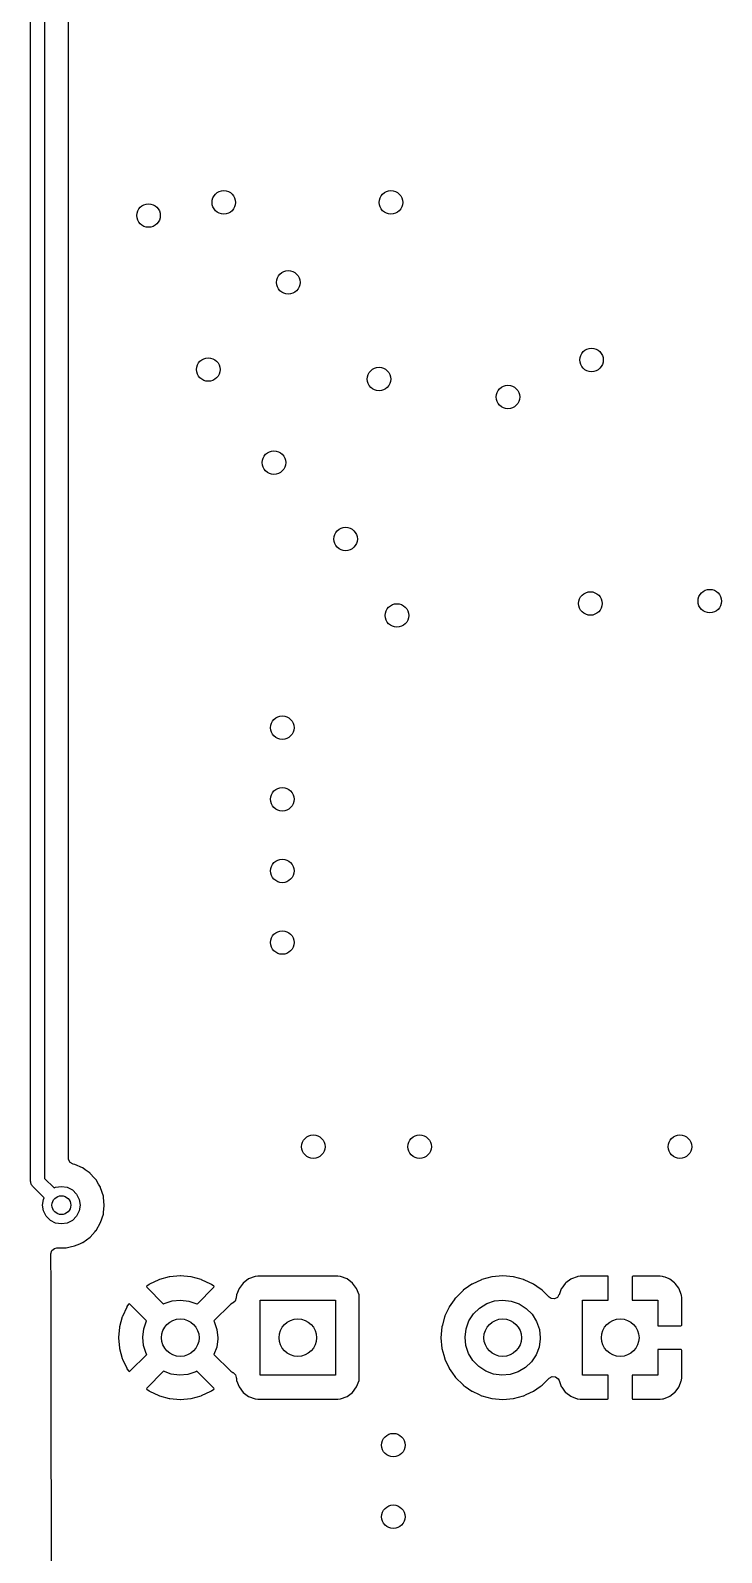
# Model space of a CAD drawing. Extents: x 108 to 192, y -154 to -46.
# Drawn here: x 108.11 to 122.81, y -124.97 to -92.58 of the extents above; entities that cross this region are included whole.
import ezdxf

# ---------------------------------------------------------------- set-up
doc = ezdxf.new("R2010")
doc.units = 0
doc.layers.add('BLACK', color=7, linetype='CONTINUOUS')

msp = doc.modelspace()

# ---------------------------------------------------------------- linework, layer by layer
at = {"layer": 'BLACK', "linetype": 'CONTINUOUS'}
for p, q in [((108.105, -117.069), (108.105, -77.9272)), ((108.405, -77.9893), (108.405, -117.006)), ((108.913, -116.578), (108.913, -78.2522)), ((108.916, -116.605), (108.913, -116.578)), ((108.951, -116.667), (108.916, -116.605)), ((109.013, -116.701), (108.951, -116.667)), ((109.045, -116.708), (109.013, -116.701)), ((109.051, -116.71), (109.045, -116.708)), ((109.214, -116.783), (109.051, -116.71)), ((109.051, -116.71), (109.051, -116.71)), ((109.22, -116.785), (109.214, -116.783)), ((109.214, -116.783), (109.214, -116.783)), ((109.225, -116.789), (109.22, -116.785)), ((109.272, -116.823), (109.225, -116.789)), ((109.225, -116.789), (109.225, -116.789)), ((109.374, -116.898), (109.272, -116.823)), ((109.378, -116.903), (109.374, -116.898)), ((109.462, -116.996), (109.378, -116.903)), ((109.378, -116.903), (109.378, -116.903)), ((108.11, -117.088), (108.105, -117.069)), ((108.11, -117.107), (108.11, -117.088)), ((108.12, -117.125), (108.11, -117.107)), ((108.125, -117.144), (108.12, -117.125)), ((108.139, -117.158), (108.125, -117.144)), ((108.149, -117.175), (108.139, -117.158)), ((108.397, -117.423), (108.149, -117.175)), ((108.405, -117.006), (108.61, -117.211)), ((108.61, -117.211), (108.639, -117.196)), ((108.639, -117.196), (108.763, -117.177)), ((108.763, -117.177), (108.886, -117.196)), ((108.886, -117.196), (108.998, -117.253)), ((109.502, -117.04), (109.462, -116.996)), ((109.553, -117.128), (109.502, -117.04)), ((109.593, -117.197), (109.553, -117.128)), ((109.597, -117.205), (109.593, -117.197)), ((109.656, -117.387), (109.597, -117.205)), ((108.363, -117.577), (108.382, -117.453)), ((108.382, -117.453), (108.397, -117.423)), ((108.998, -117.253), (109.086, -117.341)), ((109.086, -117.341), (109.143, -117.453)), ((109.143, -117.453), (109.163, -117.577)), ((109.657, -117.393), (109.656, -117.387)), ((109.659, -117.416), (109.657, -117.393)), ((109.657, -117.393), (109.657, -117.393)), ((109.676, -117.577), (109.659, -117.416)), ((108.382, -117.7), (108.363, -117.577)), ((108.439, -117.812), (108.382, -117.7)), ((108.528, -117.9), (108.439, -117.812)), ((109.086, -117.812), (108.998, -117.9)), ((109.143, -117.7), (109.086, -117.812)), ((109.163, -117.577), (109.143, -117.7)), ((109.597, -117.948), (109.656, -117.767)), ((109.656, -117.767), (109.66, -117.73)), ((109.66, -117.73), (109.676, -117.583)), ((109.676, -117.583), (109.676, -117.577)), ((108.639, -117.957), (108.528, -117.9)), ((108.763, -117.977), (108.639, -117.957)), ((108.886, -117.957), (108.763, -117.977)), ((108.998, -117.9), (108.886, -117.957)), ((109.374, -118.255), (109.483, -118.135)), ((109.483, -118.135), (109.497, -118.118)), ((109.497, -118.118), (109.502, -118.114)), ((109.497, -118.118), (109.497, -118.118)), ((109.502, -118.114), (109.597, -117.948)), ((108.562, -118.543), (108.616, -118.497)), ((108.616, -118.497), (108.668, -118.485)), ((108.668, -118.485), (108.858, -118.485)), ((108.858, -118.485), (108.865, -118.484)), ((108.865, -118.484), (108.952, -118.465)), ((108.865, -118.484), (108.865, -118.484)), ((108.952, -118.465), (109.045, -118.445)), ((109.045, -118.445), (109.156, -118.396)), ((109.156, -118.396), (109.214, -118.37)), ((109.214, -118.37), (109.22, -118.368)), ((109.214, -118.37), (109.214, -118.37)), ((109.22, -118.368), (109.374, -118.255)), ((108.542, -118.611), (108.562, -118.543)), ((108.543, -119.309), (108.542, -118.611)), ((110.838, -119.165), (110.64, -119.257)), ((110.848, -119.161), (110.838, -119.165)), ((111.059, -119.104), (110.848, -119.161)), ((111.069, -119.102), (111.059, -119.104)), ((111.287, -119.083), (111.069, -119.102)), ((111.297, -119.083), (111.287, -119.083)), ((111.515, -119.102), (111.297, -119.083)), ((111.525, -119.104), (111.515, -119.102)), ((111.736, -119.161), (111.525, -119.104)), ((111.746, -119.165), (111.736, -119.161)), ((111.944, -119.257), (111.746, -119.165)), ((112.745, -119.145), (112.629, -119.233)), ((112.882, -119.094), (112.745, -119.145)), ((112.944, -119.087), (112.882, -119.094)), ((114.64, -119.087), (112.944, -119.087)), ((114.702, -119.094), (114.64, -119.087)), ((114.839, -119.145), (114.702, -119.094)), ((114.955, -119.233), (114.839, -119.145)), ((117.696, -119.164), (117.498, -119.256)), ((117.701, -119.162), (117.696, -119.164)), ((117.696, -119.164), (117.696, -119.164)), ((117.706, -119.16), (117.701, -119.162)), ((117.917, -119.104), (117.706, -119.16)), ((117.706, -119.16), (117.706, -119.16)), ((117.922, -119.102), (117.917, -119.104)), ((117.917, -119.104), (117.917, -119.104)), ((118.15, -119.083), (117.922, -119.102)), ((118.378, -119.102), (118.15, -119.083)), ((118.383, -119.104), (118.378, -119.102)), ((118.594, -119.16), (118.383, -119.104)), ((118.383, -119.104), (118.383, -119.104)), ((118.599, -119.162), (118.594, -119.16)), ((118.594, -119.16), (118.594, -119.16)), ((118.604, -119.164), (118.599, -119.162)), ((118.802, -119.256), (118.604, -119.164)), ((118.604, -119.164), (118.604, -119.164)), ((119.596, -119.151), (119.494, -119.228)), ((119.612, -119.143), (119.596, -119.151)), ((119.732, -119.098), (119.612, -119.143)), ((119.748, -119.094), (119.732, -119.098)), ((119.799, -119.088), (119.748, -119.094)), ((119.805, -119.088), (119.799, -119.088)), ((120.382, -119.088), (119.805, -119.088)), ((120.39, -119.09), (120.382, -119.088)), ((120.392, -119.091), (120.39, -119.09)), ((120.396, -119.106), (120.392, -119.091)), ((120.396, -119.596), (120.396, -119.106)), ((120.906, -119.094), (120.904, -119.102)), ((120.904, -119.102), (120.904, -119.596)), ((120.907, -119.092), (120.906, -119.094)), ((120.922, -119.088), (120.907, -119.092)), ((121.495, -119.088), (120.922, -119.088)), ((121.501, -119.088), (121.495, -119.088)), ((121.552, -119.094), (121.501, -119.088)), ((121.568, -119.098), (121.552, -119.094)), ((121.606, -119.112), (121.568, -119.098)), ((121.688, -119.143), (121.606, -119.112)), ((121.704, -119.151), (121.688, -119.143)), ((121.806, -119.228), (121.704, -119.151)), ((108.544, -120.401), (108.543, -119.309)), ((110.579, -119.299), (110.571, -119.309)), ((110.571, -119.309), (110.578, -119.322)), ((110.578, -119.322), (110.936, -119.681)), ((110.631, -119.262), (110.579, -119.299)), ((110.64, -119.257), (110.631, -119.262)), ((111.648, -119.681), (112.007, -119.322)), ((111.953, -119.262), (111.944, -119.257)), ((112.004, -119.298), (111.953, -119.262)), ((112.014, -119.31), (112.004, -119.298)), ((112.007, -119.322), (112.014, -119.31)), ((112.49, -119.486), (112.483, -119.548)), ((112.541, -119.349), (112.49, -119.486)), ((112.629, -119.233), (112.541, -119.349)), ((115.043, -119.349), (114.955, -119.233)), ((115.094, -119.486), (115.043, -119.349)), ((115.1, -119.548), (115.094, -119.486)), ((117.306, -119.39), (117.144, -119.552)), ((117.31, -119.387), (117.306, -119.39)), ((117.421, -119.309), (117.31, -119.387)), ((117.31, -119.387), (117.31, -119.387)), ((117.493, -119.258), (117.421, -119.309)), ((117.498, -119.256), (117.493, -119.258)), ((117.498, -119.256), (117.498, -119.256)), ((118.807, -119.258), (118.802, -119.256)), ((118.802, -119.256), (118.802, -119.256)), ((118.879, -119.309), (118.807, -119.258)), ((118.99, -119.387), (118.879, -119.309)), ((118.994, -119.39), (118.99, -119.387)), ((118.99, -119.387), (118.99, -119.387)), ((119.14, -119.536), (118.994, -119.39)), ((119.347, -119.485), (119.317, -119.538)), ((119.349, -119.486), (119.347, -119.485)), ((119.397, -119.358), (119.349, -119.486)), ((119.405, -119.342), (119.397, -119.358)), ((119.482, -119.24), (119.405, -119.342)), ((119.494, -119.228), (119.482, -119.24)), ((121.818, -119.24), (121.806, -119.228)), ((121.895, -119.342), (121.818, -119.24)), ((121.903, -119.358), (121.895, -119.342)), ((121.948, -119.478), (121.903, -119.358)), ((121.952, -119.494), (121.948, -119.478)), ((121.958, -119.545), (121.952, -119.494)), ((110.153, -119.744), (110.061, -119.942)), ((110.158, -119.735), (110.153, -119.744)), ((110.194, -119.684), (110.158, -119.735)), ((110.206, -119.674), (110.194, -119.684)), ((110.218, -119.681), (110.206, -119.674)), ((110.576, -120.039), (110.218, -119.681)), ((110.936, -119.681), (110.951, -119.672)), ((110.951, -119.672), (111.12, -119.615)), ((111.12, -119.615), (111.298, -119.596)), ((111.298, -119.596), (111.475, -119.617)), ((111.475, -119.617), (111.643, -119.677)), ((111.643, -119.677), (111.648, -119.681)), ((112.366, -119.682), (112.007, -120.04)), ((112.404, -119.662), (112.366, -119.682)), ((112.415, -119.656), (112.404, -119.661)), ((112.404, -119.661), (112.404, -119.662)), ((112.404, -119.662), (112.404, -119.662)), ((112.46, -119.618), (112.414, -119.654)), ((112.414, -119.654), (112.415, -119.656)), ((112.483, -119.551), (112.46, -119.618)), ((112.483, -119.548), (112.483, -119.551)), ((112.992, -121.196), (112.992, -119.596)), ((112.992, -119.596), (114.592, -119.596)), ((114.592, -119.596), (114.592, -121.196)), ((115.1, -121.244), (115.1, -119.548)), ((117.01, -119.744), (116.922, -119.933)), ((117.012, -119.739), (117.01, -119.744)), ((117.01, -119.744), (117.01, -119.744)), ((117.118, -119.589), (117.012, -119.739)), ((117.141, -119.556), (117.118, -119.589)), ((117.144, -119.552), (117.141, -119.556)), ((117.141, -119.556), (117.141, -119.556)), ((117.53, -119.89), (117.657, -119.766)), ((117.657, -119.766), (117.809, -119.672)), ((117.809, -119.672), (117.978, -119.615)), ((117.978, -119.615), (118.156, -119.596)), ((118.156, -119.596), (118.333, -119.617)), ((118.333, -119.617), (118.501, -119.677)), ((118.501, -119.677), (118.651, -119.773)), ((118.651, -119.773), (118.777, -119.899)), ((119.183, -119.564), (119.14, -119.536)), ((119.254, -119.57), (119.183, -119.564)), ((119.317, -119.538), (119.254, -119.57)), ((119.85, -121.196), (119.85, -119.596)), ((119.85, -119.596), (120.396, -119.596)), ((120.904, -119.596), (121.45, -119.596)), ((121.45, -119.596), (121.45, -120.142)), ((121.958, -119.551), (121.958, -119.545)), ((121.958, -120.128), (121.958, -119.551)), ((110.057, -119.952), (110, -120.163)), ((110.061, -119.942), (110.057, -119.952)), ((110.514, -120.208), (110.575, -120.04)), ((110.575, -120.04), (110.576, -120.039)), ((112.007, -120.04), (112.013, -120.05)), ((112.013, -120.05), (112.072, -120.219)), ((116.867, -120.129), (116.856, -120.168)), ((116.914, -119.952), (116.867, -120.129)), ((116.916, -119.947), (116.914, -119.952)), ((116.914, -119.952), (116.914, -119.952)), ((116.922, -119.933), (116.916, -119.947)), ((117.372, -120.208), (117.433, -120.04)), ((117.433, -120.04), (117.53, -119.89)), ((118.777, -119.899), (118.871, -120.05)), ((118.871, -120.05), (118.93, -120.219)), ((121.45, -120.142), (121.94, -120.142)), ((121.94, -120.142), (121.955, -120.138)), ((121.955, -120.138), (121.956, -120.136)), ((121.956, -120.136), (121.958, -120.128)), ((108.546, -121.482), (108.544, -120.401)), ((109.998, -120.173), (109.979, -120.391)), ((109.979, -120.391), (109.979, -120.401)), ((109.979, -120.401), (109.998, -120.619)), ((110, -120.163), (109.998, -120.173)), ((110.492, -120.385), (110.514, -120.208)), ((110.509, -120.562), (110.492, -120.385)), ((112.092, -120.418), (112.067, -120.595)), ((112.072, -120.219), (112.092, -120.396)), ((112.092, -120.396), (112.092, -120.418)), ((116.856, -120.168), (116.837, -120.396)), ((116.837, -120.396), (116.856, -120.624)), ((117.35, -120.385), (117.372, -120.208)), ((117.367, -120.562), (117.35, -120.385)), ((118.95, -120.418), (118.925, -120.595)), ((118.93, -120.219), (118.95, -120.396)), ((118.95, -120.396), (118.95, -120.418)), ((109.998, -120.619), (110, -120.629)), ((110, -120.629), (110.057, -120.84)), ((110.218, -121.11), (110.578, -120.751)), ((110.566, -120.732), (110.509, -120.562)), ((110.578, -120.751), (110.566, -120.732)), ((112.067, -120.595), (112.007, -120.752)), ((112.007, -120.752), (112.366, -121.111)), ((116.856, -120.624), (116.858, -120.629)), ((116.858, -120.629), (116.858, -120.629)), ((116.858, -120.629), (116.895, -120.768)), ((116.895, -120.768), (116.916, -120.845)), ((117.424, -120.732), (117.367, -120.562)), ((117.516, -120.884), (117.424, -120.732)), ((118.862, -120.762), (118.763, -120.91)), ((118.925, -120.595), (118.862, -120.762)), ((121.944, -120.65), (121.45, -120.65)), ((121.45, -120.65), (121.45, -121.196)), ((121.952, -120.652), (121.944, -120.65)), ((121.954, -120.653), (121.952, -120.652)), ((121.958, -120.668), (121.954, -120.653)), ((121.958, -121.241), (121.958, -120.668)), ((110.057, -120.84), (110.061, -120.85)), ((110.061, -120.85), (110.153, -121.048)), ((110.153, -121.048), (110.158, -121.057)), ((110.158, -121.057), (110.195, -121.109)), ((110.195, -121.109), (110.205, -121.117)), ((110.205, -121.117), (110.218, -121.11)), ((110.936, -121.112), (110.577, -121.47)), ((111.098, -121.172), (110.936, -121.112)), ((111.647, -121.11), (111.622, -121.125)), ((112.006, -121.47), (111.647, -121.11)), ((112.366, -121.111), (112.408, -121.134)), ((116.916, -120.845), (116.918, -120.85)), ((116.918, -120.85), (116.918, -120.85)), ((116.918, -120.85), (117.01, -121.048)), ((117.01, -121.048), (117.01, -121.048)), ((117.01, -121.048), (117.012, -121.053)), ((117.012, -121.053), (117.079, -121.148)), ((117.64, -121.012), (117.516, -120.884)), ((117.789, -121.11), (117.64, -121.012)), ((117.956, -121.172), (117.789, -121.11)), ((118.634, -121.033), (118.48, -121.125)), ((118.763, -120.91), (118.634, -121.033)), ((111.275, -121.196), (111.098, -121.172)), ((111.453, -121.18), (111.275, -121.196)), ((111.622, -121.125), (111.453, -121.18)), ((112.408, -121.134), (112.418, -121.136)), ((112.418, -121.136), (112.468, -121.186)), ((112.468, -121.186), (112.483, -121.24)), ((112.483, -121.24), (112.483, -121.241)), ((112.483, -121.241), (112.483, -121.244)), ((112.483, -121.244), (112.484, -121.248)), ((112.484, -121.248), (112.484, -121.248)), ((112.484, -121.248), (112.485, -121.26)), ((112.485, -121.26), (112.49, -121.306)), ((112.49, -121.306), (112.541, -121.443)), ((112.541, -121.443), (112.629, -121.559)), ((114.592, -121.196), (112.992, -121.196)), ((114.955, -121.559), (115.043, -121.443)), ((115.043, -121.443), (115.094, -121.306)), ((115.094, -121.306), (115.1, -121.244)), ((117.079, -121.148), (117.131, -121.222)), ((117.131, -121.222), (117.144, -121.24)), ((117.144, -121.24), (117.306, -121.402)), ((117.306, -121.402), (117.31, -121.405)), ((117.31, -121.405), (117.31, -121.405)), ((117.31, -121.405), (117.351, -121.434)), ((117.351, -121.434), (117.493, -121.534)), ((118.133, -121.196), (117.956, -121.172)), ((118.311, -121.18), (118.133, -121.196)), ((118.48, -121.125), (118.311, -121.18)), ((118.807, -121.534), (118.949, -121.434)), ((118.949, -121.434), (118.99, -121.405)), ((118.99, -121.405), (118.994, -121.402)), ((118.99, -121.405), (118.99, -121.405)), ((118.994, -121.402), (119.14, -121.256)), ((119.14, -121.256), (119.203, -121.222)), ((119.203, -121.222), (119.274, -121.227)), ((119.274, -121.227), (119.33, -121.27)), ((119.33, -121.27), (119.348, -121.307)), ((119.348, -121.307), (119.349, -121.306)), ((119.349, -121.306), (119.397, -121.434)), ((119.397, -121.434), (119.405, -121.45)), ((120.396, -121.196), (119.85, -121.196)), ((120.396, -121.69), (120.396, -121.196)), ((121.45, -121.196), (120.904, -121.196)), ((120.904, -121.196), (120.904, -121.686)), ((121.895, -121.45), (121.903, -121.434)), ((121.903, -121.434), (121.948, -121.314)), ((121.948, -121.314), (121.952, -121.298)), ((121.952, -121.298), (121.958, -121.247)), ((121.958, -121.247), (121.958, -121.241)), ((108.547, -122.369), (108.546, -121.482)), ((110.577, -121.47), (110.57, -121.482)), ((110.57, -121.482), (110.58, -121.494)), ((110.58, -121.494), (110.631, -121.53)), ((110.631, -121.53), (110.64, -121.535)), ((110.64, -121.535), (110.838, -121.627)), ((110.838, -121.627), (110.848, -121.631)), ((110.848, -121.631), (111.059, -121.688)), ((111.059, -121.688), (111.069, -121.69)), ((111.069, -121.69), (111.287, -121.709)), ((111.287, -121.709), (111.297, -121.709)), ((111.297, -121.709), (111.515, -121.69)), ((111.515, -121.69), (111.525, -121.688)), ((111.525, -121.688), (111.736, -121.631)), ((111.736, -121.631), (111.746, -121.627)), ((111.746, -121.627), (111.944, -121.535)), ((111.944, -121.535), (111.953, -121.53)), ((111.953, -121.53), (112.005, -121.493)), ((112.005, -121.493), (112.013, -121.483)), ((112.013, -121.483), (112.006, -121.47)), ((112.629, -121.559), (112.745, -121.647)), ((112.745, -121.647), (112.882, -121.698)), ((112.882, -121.698), (112.944, -121.704)), ((112.944, -121.704), (114.64, -121.704)), ((114.64, -121.704), (114.702, -121.698)), ((114.702, -121.698), (114.839, -121.647)), ((114.839, -121.647), (114.955, -121.559)), ((117.493, -121.534), (117.498, -121.536)), ((117.498, -121.536), (117.498, -121.536)), ((117.498, -121.536), (117.652, -121.608)), ((117.652, -121.608), (117.701, -121.63)), ((117.701, -121.63), (117.706, -121.632)), ((117.706, -121.632), (117.706, -121.632)), ((117.706, -121.632), (117.917, -121.688)), ((117.917, -121.688), (117.917, -121.688)), ((117.917, -121.688), (117.922, -121.69)), ((117.922, -121.69), (118.15, -121.709)), ((118.15, -121.709), (118.378, -121.69)), ((118.378, -121.69), (118.383, -121.688)), ((118.383, -121.688), (118.594, -121.632)), ((118.383, -121.688), (118.383, -121.688)), ((118.594, -121.632), (118.599, -121.63)), ((118.594, -121.632), (118.594, -121.632)), ((118.599, -121.63), (118.648, -121.608)), ((118.648, -121.608), (118.802, -121.536)), ((118.802, -121.536), (118.807, -121.534)), ((118.802, -121.536), (118.802, -121.536)), ((119.405, -121.45), (119.482, -121.552)), ((119.482, -121.552), (119.494, -121.564)), ((119.494, -121.564), (119.596, -121.641)), ((119.596, -121.641), (119.612, -121.649)), ((119.612, -121.649), (119.732, -121.694)), ((119.732, -121.694), (119.748, -121.698)), ((119.748, -121.698), (119.799, -121.704)), ((119.799, -121.704), (119.805, -121.704)), ((119.805, -121.704), (120.378, -121.704)), ((120.378, -121.704), (120.393, -121.7)), ((120.393, -121.7), (120.394, -121.698)), ((120.394, -121.698), (120.396, -121.69)), ((120.904, -121.686), (120.908, -121.701)), ((120.908, -121.701), (120.91, -121.702)), ((120.91, -121.702), (120.918, -121.704)), ((120.918, -121.704), (121.495, -121.704)), ((121.495, -121.704), (121.501, -121.704)), ((121.501, -121.704), (121.552, -121.698)), ((121.552, -121.698), (121.568, -121.694)), ((121.568, -121.694), (121.688, -121.649)), ((121.688, -121.649), (121.704, -121.641)), ((121.704, -121.641), (121.806, -121.564)), ((121.806, -121.564), (121.818, -121.552)), ((121.818, -121.552), (121.895, -121.45)), ((108.55, -124.446), (108.547, -122.369)), ((108.551, -125.481), (108.55, -124.446))]:
    msp.add_line(p, q, dxfattribs=at)
at = {"layer": 'BLACK'}
for centre, radius in [((112.217, -96.2406), 0.25), ((115.773, -96.2406), 0.25), ((110.617, -96.52), 0.25), ((113.589, -97.9424), 0.25), ((120.04, -99.5934), 0.25), ((111.887, -99.7966), 0.25), ((115.519, -99.9998), 0.25), ((118.262, -100.381), 0.25), ((113.284, -101.778), 0.25), ((114.808, -103.403), 0.25), ((120.015, -104.775), 0.25), ((122.555, -104.724), 0.25), ((115.9, -105.029), 0.25), ((113.462, -107.417), 0.25), ((113.462, -108.941), 0.25), ((113.462, -110.465), 0.25), ((113.462, -111.989), 0.25), ((114.122, -116.332), 0.25), ((116.383, -116.332), 0.25), ((121.92, -116.332), 0.25), ((108.763, -117.577), 0.2), ((111.292, -120.396), 0.4), ((113.792, -120.396), 0.4), ((118.15, -120.396), 0.4), ((120.65, -120.396), 0.4), ((115.824, -122.682), 0.25), ((115.824, -124.206), 0.25)]:
    msp.add_circle(centre, radius, dxfattribs=at)

doc.saveas('drawing.dxf')
